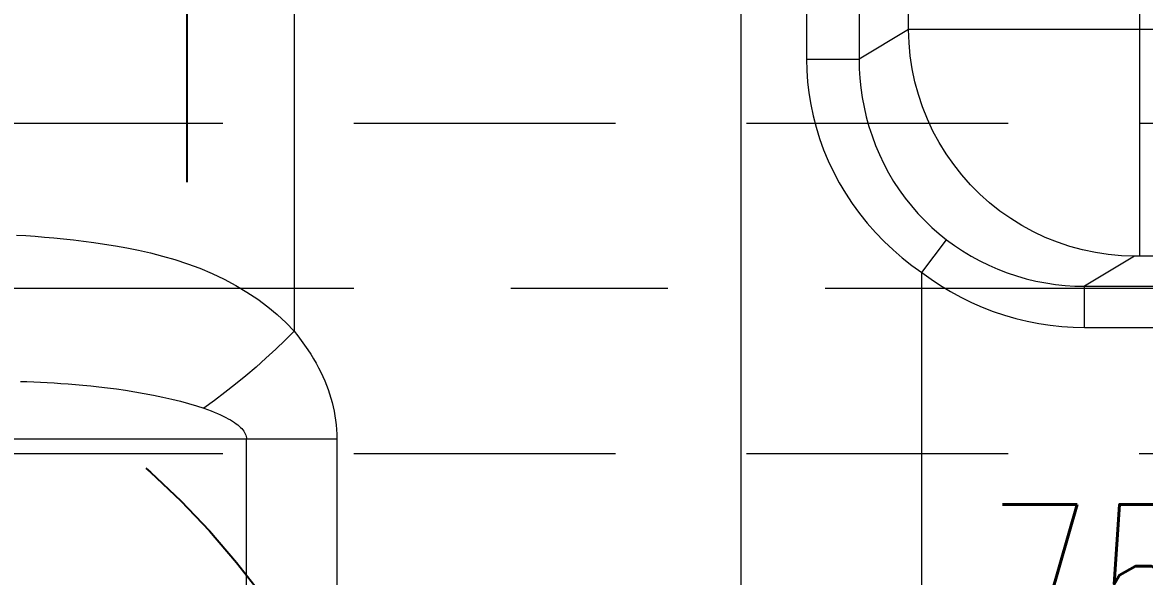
# Model space of a CAD drawing. Header units: inches. Extents: x 133169 to 134399, y -43543 to -42673.
# Drawn here: x 133832.87 to 133860.1, y -42907.29 to -42893.86 of the extents above; entities that cross this region are included whole.
import ezdxf

# ---------------------------------------------------------------- set-up
doc = ezdxf.new("R2010")
doc.units = ezdxf.units.IN
doc.header["$LTSCALE"] = 2
doc.header["$MEASUREMENT"] = 0
doc.header["$PDMODE"] = 3
doc.header["$PDSIZE"] = 0.3125
doc.linetypes.add('CENTER', pattern=[50.8, 31.75, -6.35, 6.35, -6.35])
doc.linetypes.add('HIDDEN', pattern=[9.525, 6.35, -3.175])
doc.layers.get('0').update_dxf_attribs({"linetype": 'CONTINUOUS'})
doc.layers.get('Defpoints').update_dxf_attribs({"linetype": 'CONTINUOUS'})
doc.layers.add('DEFAULT_1', color=7, linetype='CENTER')
for name, color, linetype, lineweight in [('dim', 3, 'CONTINUOUS', 15), ('PRODUCT', 1, 'CONTINUOUS', 15), ('WR', 122, 'HIDDEN', 18), ('枕位', 75, 'CONTINUOUS', 15)]:
    doc.layers.add(name, color=color, linetype=linetype, lineweight=lineweight)
doc.styles.get("Standard").update_dxf_attribs({"font": 'txt.shx', "width": 0.67})
doc.dimstyles.new('2.00', dxfattribs={"dimtxt": 4.5, "dimasz": 3.5, "dimexe": 0.666, "dimexo": 0.626, "dimgap": 1, "dimtad": 0, "dimzin": 0, "dimdsep": 46, "dimtxsty": 'Standard', "dimcen": 0.09, "dimclrd": 3, "dimclre": 3, "dimclrt": 7, "dimazin": 0, "dimtfac": 1, "dimtofl": 0, "dimtmove": 0, "dimatfit": 0, "dimfxl": 0, "dimtolj": 1, "dimtzin": 0, "dimarcsym": 0})

# ---------------------------------------------------------------- blocks, each defined once
blk = doc.blocks.new('20160812.091803')
at = {"layer": 'DEFAULT_1', "color": 2, "linetype": 'CENTER', "ltscale": 0.5}
blk.add_line((47.822, 0), (-47.822, 0), dxfattribs=at)
blk = doc.blocks.new('*D34831')
at = {"layer": 'Defpoints', "color": 0}
for p in [(133821.864, -42902.843), (133821.864, -42907.794), (133896.864, -42909.691)]:
    blk.add_point(p, dxfattribs=at)
at = {"layer": 'dim', "color": 3, "linetype": 'ByBlock', "lineweight": -2}
for p, q in [((133821.864, -42903.469), (133821.864, -42908.46)), ((133896.864, -42909.065), (133896.864, -42907.128)), ((133825.364, -42907.794), (133855.549, -42907.794)), ((133893.364, -42907.794), (133868.604, -42907.794))]:
    blk.add_line(p, q, dxfattribs=at)
at = {"layer": 'dim', "color": 3, "linetype": 'ByBlock'}
for points in [[(133825.364, -42907.211), (133825.364, -42908.377), (133821.864, -42907.794)], [(133893.364, -42908.377), (133893.364, -42907.211), (133896.864, -42907.794)]]:
    blk.add_solid(points, dxfattribs=at)
at = {"layer": 'dim', "color": 7, "linetype": 'ByBlock', "insert": (133862.076, -42907.794), "char_height": 4.5, "attachment_point": 5}
blk.add_mtext('\\A1;75.00', dxfattribs=at)

msp = doc.modelspace()

# ---------------------------------------------------------------- linework, layer by layer
at = {"color": 8, "linetype": 'HIDDEN'}
msp.add_circle((133821.864, -42920.306), 21, dxfattribs=at)
at = {"layer": 'DEFAULT_1', "color": 2, "linetype": 'CENTER', "ltscale": 0.5}
msp.add_line((133836.864, -42802.484), (133836.864, -42898.127), dxfattribs=at)
at = {"layer": 'WR', "linetype": 'HIDDEN', "ltscale": 0.5}
for p, q in [((133821.864, -42896.306), (133916.864, -42896.306)), ((133821.864, -42904.306), (133916.864, -42904.306))]:
    msp.add_line(p, q, dxfattribs=at)
at = {"layer": 'WR', "linetype": 'CENTER', "ltscale": 0.3}
msp.add_line((133821.864, -42900.306), (133916.864, -42900.306), dxfattribs=at)
at = {"layer": '枕位', "linetype": 'ByBlock'}
for p, q in [((133859.979, -42899.524), (133859.979, -42873.899)), ((133854.372, -42894.037), (133854.372, -42881.163)), ((133851.896, -42889.669), (133851.896, -42894.757)), ((133853.172, -42889.524), (133853.172, -42894.757)), ((133850.306, -42930.306), (133850.306, -42889.94)), ((133839.464, -42892.121), (133839.464, -42901.347)), ((133854.372, -42894.037), (133853.172, -42894.757)), ((133854.448, -42894.037), (133854.372, -42894.037)), ((133855.976, -42894.033), (133854.448, -42894.037)), ((133863.107, -42894.031), (133855.976, -42894.033)), ((133851.896, -42894.757), (133853.172, -42894.757)), ((133854.69, -42899.922), (133855.294, -42899.131)), ((133859.852, -42899.53), (133858.639, -42900.256)), ((133859.902, -42899.525), (133859.893, -42899.525)), ((133859.913, -42899.525), (133859.902, -42899.525)), ((133859.924, -42899.524), (133859.913, -42899.525)), ((133859.936, -42899.524), (133859.924, -42899.524)), ((133859.948, -42899.524), (133859.936, -42899.524)), ((133859.96, -42899.524), (133859.948, -42899.524)), ((133859.973, -42899.524), (133859.96, -42899.524)), ((133863.107, -42899.524), (133859.973, -42899.524)), ((133854.69, -42930.306), (133854.69, -42899.922)), ((133858.639, -42900.256), (133863.839, -42900.256)), ((133858.639, -42901.255), (133858.639, -42900.256)), ((133858.639, -42901.255), (133863.839, -42901.255)), ((133840.502, -42903.96), (133819.069, -42903.96)), ((133838.31, -42930.306), (133838.31, -42903.96)), ((133840.501, -42903.96), (133840.502, -42930.306))]:
    msp.add_line(p, q, dxfattribs=at)
for points in [[(133859.852, -42899.53), (133859.534, -42899.519), (133859.217, -42899.49), (133858.903, -42899.442), (133858.592, -42899.377), (133858.285, -42899.293), (133857.983, -42899.192), (133857.687, -42899.073), (133857.399, -42898.938), (133857.119, -42898.786), (133856.848, -42898.618), (133856.588, -42898.434), (133856.338, -42898.236), (133856.1, -42898.023), (133855.875, -42897.798), (133855.663, -42897.559), (133855.465, -42897.309), (133855.282, -42897.048), (133855.115, -42896.776), (133854.963, -42896.496), (133854.828, -42896.207), (133854.71, -42895.911), (133854.608, -42895.608), (133854.525, -42895.3), (133854.46, -42894.988), (133854.412, -42894.673), (133854.383, -42894.356), (133854.372, -42894.037)], [(133851.896, -42894.757), (133851.902, -42895.028), (133851.92, -42895.3), (133851.952, -42895.574), (133851.996, -42895.85), (133852.054, -42896.127), (133852.126, -42896.403), (133852.211, -42896.678), (133852.309, -42896.951), (133852.421, -42897.22), (133852.547, -42897.485), (133852.686, -42897.747), (133852.837, -42898.002), (133853.002, -42898.251), (133853.179, -42898.493), (133853.366, -42898.727), (133853.566, -42898.952), (133853.776, -42899.169), (133853.994, -42899.375), (133854.218, -42899.568), (133854.45, -42899.751), (133854.69, -42899.922)], [(133853.172, -42894.757), (133853.176, -42894.986), (133853.19, -42895.217), (133853.213, -42895.449), (133853.247, -42895.683), (133853.291, -42895.918), (133853.345, -42896.151), (133853.409, -42896.384), (133853.484, -42896.615), (133853.569, -42896.843), (133853.664, -42897.068), (133853.769, -42897.289), (133853.884, -42897.505), (133854.009, -42897.716), (133854.143, -42897.921), (133854.286, -42898.119), (133854.438, -42898.31), (133854.597, -42898.493), (133854.763, -42898.667), (133854.935, -42898.831), (133855.112, -42898.986), (133855.294, -42899.131)], [(133832.73, -42899.017), (133832.954, -42899.031), (133833.18, -42899.047), (133833.407, -42899.065), (133833.636, -42899.086), (133833.87, -42899.109), (133834.109, -42899.135), (133834.353, -42899.165), (133834.604, -42899.198), (133834.865, -42899.236), (133835.133, -42899.279), (133835.408, -42899.328), (133835.691, -42899.385), (133835.981, -42899.449), (133836.275, -42899.524), (133836.574, -42899.611), (133836.878, -42899.71), (133837.177, -42899.822), (133837.473, -42899.947), (133837.766, -42900.085), (133838.049, -42900.235), (133838.321, -42900.398), (133838.582, -42900.572), (133838.828, -42900.755), (133839.055, -42900.944), (133839.268, -42901.142), (133839.464, -42901.347)], [(133855.294, -42899.131), (133855.484, -42899.27), (133855.681, -42899.401), (133855.886, -42899.524), (133856.097, -42899.639), (133856.314, -42899.746), (133856.536, -42899.843), (133856.762, -42899.93), (133856.993, -42900.007), (133857.226, -42900.074), (133857.461, -42900.13), (133857.698, -42900.176), (133857.934, -42900.212), (133858.17, -42900.237), (133858.405, -42900.251), (133858.639, -42900.256)], [(133859.893, -42899.525), (133859.888, -42899.526), (133859.884, -42899.526), (133859.88, -42899.526), (133859.876, -42899.526), (133859.872, -42899.527), (133859.869, -42899.527), (133859.866, -42899.527), (133859.863, -42899.528), (133859.86, -42899.528), (133859.858, -42899.528), (133859.856, -42899.528), (133859.855, -42899.529), (133859.853, -42899.529), (133859.852, -42899.529), (133859.852, -42899.53)], [(133854.69, -42899.922), (133854.915, -42900.087), (133855.147, -42900.242), (133855.388, -42900.387), (133855.637, -42900.523), (133855.894, -42900.649), (133856.156, -42900.764), (133856.423, -42900.867), (133856.696, -42900.959), (133856.971, -42901.038), (133857.249, -42901.105), (133857.529, -42901.159), (133857.808, -42901.202), (133858.086, -42901.232), (133858.363, -42901.249), (133858.639, -42901.255)], [(133839.464, -42901.347), (133839.244, -42901.567), (133839.017, -42901.785), (133838.781, -42902.002), (133838.54, -42902.216), (133838.293, -42902.427), (133838.041, -42902.632), (133837.787, -42902.833), (133837.53, -42903.027), (133837.272, -42903.214)], [(133839.464, -42901.347), (133839.554, -42901.459), (133839.639, -42901.571), (133839.72, -42901.682), (133839.797, -42901.794), (133839.868, -42901.904), (133839.936, -42902.014), (133839.998, -42902.123), (133840.057, -42902.231), (133840.111, -42902.339), (133840.161, -42902.445), (133840.208, -42902.551), (133840.25, -42902.656), (133840.289, -42902.761), (133840.325, -42902.866), (133840.357, -42902.971), (133840.387, -42903.076), (133840.412, -42903.181), (133840.435, -42903.288), (133840.455, -42903.396), (133840.471, -42903.506), (133840.484, -42903.617), (133840.493, -42903.73), (133840.499, -42903.844), (133840.501, -42903.96)], [(133832.824, -42902.562), (133832.984, -42902.568), (133833.146, -42902.574), (133833.309, -42902.582), (133833.474, -42902.59), (133833.641, -42902.6), (133833.809, -42902.611), (133833.981, -42902.623), (133834.158, -42902.637), (133834.341, -42902.653), (133834.53, -42902.672), (133834.727, -42902.693), (133834.935, -42902.718), (133835.152, -42902.746), (133835.373, -42902.778), (133835.598, -42902.814), (133835.827, -42902.854), (133836.053, -42902.896), (133836.277, -42902.943), (133836.497, -42902.993), (133836.707, -42903.045), (133836.905, -42903.099), (133837.094, -42903.155), (133837.272, -42903.214)], [(133837.272, -42903.214), (133837.362, -42903.246), (133837.448, -42903.278), (133837.528, -42903.31), (133837.605, -42903.341), (133837.676, -42903.373), (133837.744, -42903.404), (133837.807, -42903.436), (133837.865, -42903.466), (133837.919, -42903.497), (133837.97, -42903.528), (133838.016, -42903.558), (133838.058, -42903.588), (133838.098, -42903.618), (133838.133, -42903.648), (133838.166, -42903.678), (133838.195, -42903.708), (133838.221, -42903.738), (133838.243, -42903.768), (133838.263, -42903.799), (133838.279, -42903.83), (133838.292, -42903.862), (133838.302, -42903.894), (133838.307, -42903.927), (133838.31, -42903.96)]]:
    msp.add_lwpolyline(points, dxfattribs=at)

# ---------------------------------------------------------------- block references
at = {"layer": 'PRODUCT', "linetype": 'ByBlock', "rotation": 90}
msp.add_blockref('20160812.091803', (133836.864, -42850.306), dxfattribs=at)

# ---------------------------------------------------------------- dimensions: what is measured, and where the dimension line sits
at = {"layer": 'dim', "linetype": 'ByBlock'}
dim = msp.add_linear_dim(base=(133821.864, -42907.794), p1=(133896.864, -42909.691), p2=(133821.864, -42902.843), angle=180, dimstyle='2.00', dxfattribs=at)
dim.commit()
dim.dimension.update_dxf_attribs({"geometry": '*D34831', "text_midpoint": (133862.076, -42907.794), "dimtype": 160})

doc.saveas('drawing.dxf')
